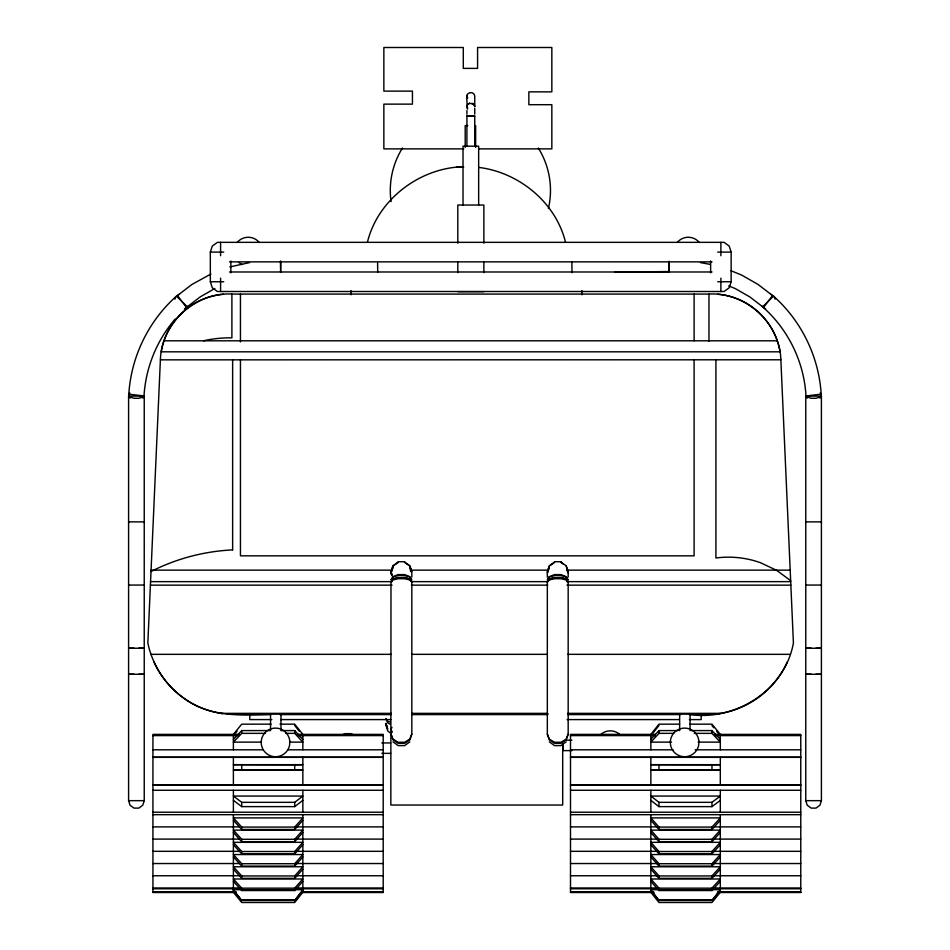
<?xml version="1.0" encoding="UTF-8"?>
<svg xmlns="http://www.w3.org/2000/svg" width="950" height="950" viewBox="0 0 950 950"><rect width="100%" height="100%" fill="white"/><g stroke="black" fill="none" stroke-linecap="round" stroke-linejoin="round"><path stroke-width="1.43" d="M280.808 261.25L280.725 272.139M689.439 714.59C735.906 721.169 784.926 690.151 793.416 642.984L780.876 360.05C780.021 323.095 745.607 291.638 708.724 294.084L232.524 294.084C195.652 291.638 161.239 323.095 160.384 360.05L147.844 642.984C152.534 665.807 166.381 686.47 185.713 699.485C210.484 717.167 242.274 715.421 271.094 714.59M367.412 242.286C377.684 199.987 418.653 168.601 461.7 166.761M129.722 392.671L128.594 396.114L128.594 800.66L130.091 805.256L133.998 808.106L138.831 808.106L142.738 805.256L144.234 800.66L144.234 396.114L128.594 396.114L130.091 398.109M174.883 299.191L175.631 296.887L179.538 294.049M210.33 252.106L212.289 246.074L217.419 242.345L724.054 242.345L729.184 246.074L731.144 252.106L731.144 281.746L729.184 287.779L724.054 291.507L217.419 291.507L212.289 287.779L210.33 281.746L210.33 252.106L223.761 252.106M821.406 800.66L819.909 805.256L816.002 808.106L811.169 808.106L807.262 805.256L805.766 800.66L805.766 396.114L821.406 396.114L821.406 800.66L805.766 800.66M391.78 731.809L390.984 734.101L392.968 739.824L398.181 743.363L404.629 743.363L409.842 739.824L411.825 734.101L411.825 582.006L409.842 579.168L404.629 577.41L398.181 577.564L392.968 579.263L390.984 582.006L390.83 805.042L562.697 805.042L562.697 743.161M560.975 577.564L566.176 579.263L568.171 582.006L566.176 579.975L560.975 578.728L554.527 578.728L549.314 579.975L547.331 582.006L549.314 579.263L554.527 577.564L560.975 577.41L566.176 579.168L568.171 582.006L568.171 734.101L566.176 739.824L560.975 743.363L554.527 743.363L549.314 739.824L547.331 734.101L547.331 582.006L549.314 579.168L554.527 577.41M392.968 567.316L390.984 572.969L391.78 575.237M547.331 577.184L547.331 572.969L549.314 567.316M392.968 567.423L390.984 572.969L391.982 575.747M547.331 572.969L549.314 567.423M474.751 106.471L474.003 104.464L469.633 103.218L467.673 104.464L466.925 106.471C468.932 116.411 465.251 94.834 467.673 94.002L469.633 92.756L472.043 92.756L474.003 94.002L474.751 96.009L474.751 106.471L474.003 104.512L472.043 103.218M466.925 106.471L467.673 104.512L469.633 103.301M411.825 734.101L409.842 739.136L404.629 742.247L398.181 742.247L392.968 739.136L390.984 734.101L391.982 731.583L390.984 729.446L391.982 727.284M568.171 734.101L566.176 739.136L560.975 742.247L554.527 742.247L549.314 739.136L547.331 734.101M142.738 398.109L144.234 396.114M821.406 395.058L819.909 397.053L816.002 398.276L811.169 398.276L807.262 397.053M819.909 398.109L821.406 396.114L820.278 392.671M175.144 319.093C156.691 340.456 145.694 367.793 144.008 395.96L128.82 394.155C131.076 356.82 148.544 320.91 176.534 296.103L186.996 306.589M302.848 892.288L383.206 892.288L302.848 892.216L294.726 902.5L241.739 902.5L233.391 892.288M650.857 734.386L658.979 724.161L679.582 724.161M652.662 733.424L658.979 725.515M294.726 900.505L302.848 889.699L233.391 889.699L241.739 900.505L294.726 900.505L302.848 890.364M294.726 901.17L299.238 895.589M233.391 734.386L241.739 724.161L271.178 724.161M720.314 892.288L711.966 902.5L658.979 902.5L650.857 892.288M235.244 733.424L237.108 731.168M711.966 900.505L720.314 889.699L650.857 889.699L658.979 900.505L711.966 900.505L720.314 890.364M712.892 900.054L714.744 897.821M717.535 894.472L720.314 891.136M294.726 829.457L294.726 827.07L302.848 817.903L233.391 817.903L241.739 827.07L241.739 829.457L294.726 829.457L302.848 820.289M294.726 841.676L294.726 839.289L302.848 830.122L233.391 830.122L241.739 839.289L241.739 841.676L294.726 841.676L302.848 832.509M294.726 853.896L294.726 851.509L302.848 842.329L233.391 842.329L241.739 851.509L241.739 853.896L294.726 853.896L302.848 844.716M294.726 866.115L294.726 863.728L302.848 854.549L233.391 854.549L241.739 863.728L241.739 866.115L294.726 866.115L302.848 856.936M294.726 878.334L294.726 875.947L302.848 866.768L233.391 866.768L241.739 875.947L241.739 878.334L294.726 878.334L302.848 869.155M294.726 890.542L294.726 888.155L302.848 878.988L233.391 878.988L241.739 888.155L241.739 890.542L294.726 890.542L302.848 881.374M711.966 829.457L711.966 827.07L720.314 817.903L650.857 817.903L658.979 827.07L658.979 829.457L711.966 829.457L720.314 820.289M711.966 841.676L711.966 839.289L720.314 830.122L650.857 830.122L658.979 839.289L658.979 841.676L711.966 841.676L720.314 832.509M711.966 853.896L711.966 851.509L720.314 842.329L650.857 842.329L658.979 851.509L658.979 853.896L711.966 853.896L720.314 844.716M711.966 866.115L711.966 863.728L720.314 854.549L650.857 854.549L658.979 863.728L658.979 866.115L711.966 866.115L720.314 856.936M711.966 878.334L711.966 875.947L720.314 866.768L650.857 866.768L658.979 875.947L658.979 878.334L711.966 878.334L720.314 869.155M711.966 890.542L711.966 888.155L720.314 878.988L650.857 878.988L658.979 888.155L658.979 890.542L711.966 890.542L720.314 881.374M650.857 739.361L658.979 730.586L678.122 730.586M658.979 730.586L658.979 733.364L650.857 742.128L671.543 742.128M233.391 739.361L241.739 730.586L269.705 730.586M241.739 730.586L241.739 733.364L233.391 742.128L261.476 742.128M762.636 306.862L773.466 296.103C801.456 320.91 818.924 356.82 821.18 394.155L805.992 395.96C804.104 361.974 788.203 329.317 762.636 306.862L763.004 306.589M294.726 802.334L302.848 796.064L233.391 796.064L241.739 802.334L294.726 802.334L294.726 806.621L241.739 806.621L233.391 800.363M294.726 806.621L302.848 800.363M711.966 802.334L720.314 796.064L650.857 796.064L658.979 802.334L711.966 802.334L711.966 806.621L658.979 806.621L650.857 800.363M711.966 806.621L720.314 800.363M184.371 308.916L188.278 306.078M409.842 741.831L404.629 745.619L398.181 745.619L392.968 741.831M566.176 741.831L560.975 745.619L554.527 745.619L549.314 741.831M398.181 562.056L392.968 565.808L390.984 571.888L391.78 574.322M554.527 562.056L549.314 565.808L547.331 571.888L549.314 566.058L554.527 562.447M160.408 359.848L780.852 359.789M398.181 562.447L392.968 566.058L390.984 571.888L391.78 574.227M214.831 288.527L200.248 296.875L186.509 307.384L177.436 295.581L191.924 284.466L210.912 274.039M151.002 571.556L156.394 568.872A198.158 194.513 0 0 1 232.631 549.908M398.181 577.41L392.968 579.168L390.984 582.006L392.968 579.975L398.181 578.728L404.629 578.728L409.842 579.975L411.825 582.006L409.842 579.263L404.629 577.564M142.738 397.053L138.831 398.276L133.998 398.276L130.091 397.053L128.594 395.058M229.841 266.938L249.565 262.604M203.585 340.801L207.753 339.886A114.926 107.291 0 0 1 231.895 337.856L231.895 294.096M474.751 146.181L474.751 116.114L472.043 115.948L466.925 116.114L466.925 146.181M806.502 395.96L808.64 395.723M294.726 764.821L302.848 764.679L233.391 764.679L294.726 764.821L294.726 770.248L233.391 770.106L302.848 770.106L294.726 770.248M711.966 764.821L720.314 764.679L650.857 764.679L711.966 764.821L711.966 770.248L650.857 770.106L720.314 770.106L711.966 770.248M614.674 272.175L669.121 271.534L669.002 261.808M133.998 648.244L128.594 648.244L144.234 648.244L138.831 648.197M811.169 648.197L805.766 648.244L821.406 648.244L816.002 648.244M133.998 674.239L128.594 674.286L144.234 674.286L138.831 674.239M811.169 674.239L805.766 674.286L821.406 674.286L816.002 674.239M474.751 116.114L466.925 116.114L467.673 116.114M467.816 125.578L465.203 125.578L465.203 147.416M463.719 148.877L383.859 148.877L383.859 104.132L412.442 104.132L412.442 91.117L383.859 91.117L383.859 47.5L463.291 47.5L463.291 68.388L477.577 68.388L477.577 47.5L551.843 47.5L551.843 91.865L528.853 91.865L528.853 104.69L551.843 104.69L551.843 148.877L478.586 148.877M717.713 252.106L731.144 252.106M229.473 261.868L712.013 261.868M229.473 271.985L712.013 271.985M210.33 281.746L223.761 281.746M717.713 281.746L731.144 281.746M457.805 291.674L483.871 291.674M164.101 340.801L777.148 340.801M161.286 351.821L779.974 351.821M128.737 522.488L128.594 521.871L144.234 521.871L144.103 522.488M805.897 522.488L805.766 521.871L821.406 521.871L821.263 522.488M398.181 561.723L404.629 561.723M554.527 561.723L560.975 561.723M151.074 570.143L392.445 570.143M410.222 570.143L548.055 570.143M567.316 570.143L790.186 570.143M150.563 581.638L392.089 581.638M411.362 581.638L547.687 581.638M566.948 581.638L790.697 581.638M128.594 585.058L144.234 585.058M805.766 585.058L821.406 585.058M150.409 585.153L392.053 585.153M411.326 585.153L547.722 585.153M566.996 585.153L790.851 585.153M151.026 654.336L391.281 654.336M412.051 654.336L547.01 654.336M567.768 654.336L790.222 654.336M220.911 713.355L391.341 713.355M412.086 713.355L546.951 713.355M567.696 713.355L720.349 713.355M227.157 714.103L391.447 714.103M412.169 714.103L548.328 714.103M567.577 714.103L714.103 714.103M280.001 714.59L391.258 714.59M412.027 714.59L547.034 714.59M567.791 714.59L680.544 714.59M271.831 719.589L249.791 719.589L249.791 713.699M280.642 719.589L390.83 719.589M567.114 719.589L679.096 719.589M689.403 719.589L701.195 719.589L701.195 713.699M280.001 724.161L294.726 724.161L302.848 734.386M689.89 724.161L711.966 724.161L720.314 734.386M281.473 730.586L294.726 730.586L302.848 739.361M691.363 730.586L711.966 730.586L720.314 739.361M241.739 733.364L265.288 733.364M285.891 733.364L294.726 733.364L302.848 742.128L289.548 742.128M658.979 733.364L673.704 733.364M694.307 733.364L711.966 733.364L720.314 742.128L698.143 742.128M239.305 734.386L152.938 734.386L152.938 892.525L233.391 892.525L233.391 888.784M296.934 734.386L383.206 734.386L383.206 892.525L302.848 892.525L302.848 888.784M655.298 734.386L570.499 734.386L570.499 892.525L650.857 892.525L650.857 888.784M714.4 734.386L800.767 734.386L800.767 892.525L720.314 892.525L720.314 888.784M152.938 735.597L237.833 735.597M298.419 735.597L383.206 735.597M570.499 735.597L655.298 735.597M715.884 735.597L800.767 735.597M566.01 740.181L571.924 740.181M381.853 742.936L390.711 742.936M152.938 749.811L262.948 749.811M288.064 749.811L383.206 749.811M570.499 749.811L673.028 749.811M695.186 749.811L800.767 749.811M571.924 750.607L563.065 750.607L563.065 743.779M381.853 753.35L390.711 753.35M152.938 757.221L383.206 757.221M570.499 757.221L800.767 757.221M152.938 757.34L383.206 757.34M570.499 757.34L800.767 757.34M152.938 784.985L383.206 784.985M570.499 784.985L800.767 784.985M152.938 785.104L383.206 785.104M570.499 785.104L800.767 785.104M152.938 790.269L383.206 790.269M570.499 790.269L800.767 790.269M128.594 800.66L144.234 800.66M152.938 812.214L383.206 812.214M570.499 812.214L800.767 812.214M152.938 814.672L383.206 814.672M570.499 814.672L800.767 814.672M152.938 826.892L239.305 826.892M296.934 826.892L383.206 826.892M570.499 826.892L656.771 826.892M714.4 826.892L800.767 826.892M241.739 827.07L294.726 827.07M658.979 827.07L711.966 827.07M152.938 839.099L239.305 839.099M295.462 839.099L383.206 839.099M570.499 839.099L656.771 839.099M714.4 839.099L800.767 839.099M241.739 839.289L294.726 839.289M658.979 839.289L711.966 839.289M152.938 851.319L239.305 851.319M241.739 851.509L294.726 851.509M295.462 851.319L383.206 851.319M570.499 851.319L658.243 851.319M658.979 851.509L711.966 851.509M714.4 851.319L800.767 851.319M152.938 863.538L239.305 863.538M295.462 863.538L383.206 863.538M570.499 863.538L658.243 863.538M712.928 863.538L800.767 863.538M241.739 863.728L294.726 863.728M658.979 863.728L711.966 863.728M152.938 875.758L240.777 875.758M295.462 875.758L383.206 875.758M570.499 875.758L658.243 875.758M712.928 875.758L800.767 875.758M241.739 875.947L294.726 875.947M658.979 875.947L711.966 875.947M152.938 887.977L240.777 887.977M295.462 887.977L383.206 887.977M570.499 887.977L658.243 887.977M712.928 887.977L800.767 887.977M241.739 888.155L294.726 888.155M658.979 888.155L711.966 888.155M152.938 888.784L242.262 888.784M295.462 888.784L383.206 888.784M570.499 888.784L658.243 888.784M711.443 888.784L800.767 888.784M241.739 899.828L294.726 899.828M658.979 899.828L711.966 899.828M456.926 166.761L463.742 167.01M141.36 395.723L143.498 395.96M700.435 262.604L710.374 264.397M478.8 167.414C519.056 172.354 555.833 202.481 565.523 242.286M390.414 722.095L387.814 721.288L385.819 718.687L387.814 722.986L390.414 724.316M731.061 270.762L741.76 275.12L758.076 284.466L772.599 295.581L763.491 307.384L749.752 296.875L735.169 288.527L728.686 285.891M560.975 562.447L563.053 563.896M404.629 562.447L409.842 566.058L411.825 571.888L409.842 565.808L404.629 562.056M560.975 562.056L566.176 565.808L568.171 571.888L566.176 566.058M770.462 294.049L774.369 296.887L775.117 299.191M761.722 306.078L765.629 308.916M390.937 733.352L387.814 731.072L385.819 724.933M790.649 580.664L776.649 570.344L760.475 562.709A93.634 91.913 0 0 0 715.92 557.994L715.92 359.789M233.391 820.289L241.739 829.457M233.391 832.509L241.739 841.676M233.391 844.716L241.739 853.896M233.391 856.936L241.739 866.115M233.391 869.155L241.739 878.334M233.391 881.374L241.739 890.542M650.857 820.289L658.979 829.457M650.857 832.509L658.979 841.676M650.857 844.716L658.979 853.896M650.857 856.936L658.979 866.115M650.857 869.155L658.979 878.334M650.857 881.374L658.979 890.542M233.391 891.136L236.17 894.472M233.391 890.364L241.739 900.505M711.966 725.515L713.818 727.771M716.597 731.168L718.461 733.424M652.662 893.368L654.467 895.589M656.272 897.821L658.077 900.054M650.857 890.364L658.979 900.505M294.726 725.515L299.238 731.168M805.766 396.114L807.262 398.109M387.315 727.118L385.819 723.342L387.814 729.066M466.925 96.009L467.673 98.028M566.675 568.812L568.171 572.969L568.171 577.066M409.842 567.423L411.825 572.969L411.825 577.066M566.58 568.444L568.171 572.969M409.842 567.316L411.433 571.841M669.275 272.139L669.192 261.25M571.995 272.674L571.864 261.796M377.708 272.127L377.601 262.936M280.547 269.824L280.571 272.127M280.523 268.672L280.452 261.238M720.884 242.345L720.884 255.728M720.884 278.124L720.884 291.507M720.314 735.597L720.314 749.811M720.314 757.34L720.314 785.104M720.314 790.269L720.314 812.214M720.314 814.672L720.314 887.977M711.966 730.586L711.966 733.364M710.624 261.001L710.624 272.852M708.973 294.096L708.973 341.359M694.106 294.084L694.106 340.801M694.106 359.789L694.106 555.833L240.445 555.833L240.445 359.789M690.08 714.388L690.08 730.633M679.654 714.388L679.654 730.633M658.979 764.821L658.979 770.248M658.979 802.334L658.979 806.621M650.857 735.597L650.857 749.811M650.857 757.34L650.857 785.104M650.857 790.269L650.857 812.214M650.857 814.672L650.857 887.977M581.934 290.605L581.934 294.797M483.871 243.212L483.871 205.034L457.805 205.034L457.805 243.212M483.871 262.295L483.871 272.579M478.657 205.034L478.657 146.181L463.018 146.181L463.018 205.034M475.653 125.578L475.653 147.416M474.751 108.217L474.751 114.166M466.925 110.509L466.925 114.166M457.805 262.295L457.805 272.579M351.001 290.605L351.001 294.797M302.848 735.597L302.848 749.811M302.848 757.34L302.848 785.104M302.848 790.269L302.848 812.214M302.848 814.672L302.848 887.977M294.726 730.586L294.726 733.364M280.974 714.388L280.974 730.633M270.548 714.388L270.548 730.633M241.739 764.821L241.739 770.248M241.739 802.334L241.739 806.621M240.445 294.084L240.445 341.929M233.391 735.597L233.391 749.811M233.391 757.34L233.391 785.104M233.391 790.269L233.391 812.214M233.391 814.672L233.391 887.977M232.631 359.789L232.631 549.884M230.85 261.001L230.85 272.852M220.59 242.345L220.59 255.728M220.59 278.124L220.59 291.507M242.167 264.551A14.321 14.321 0 0 1 239.02 262.544M237.274 242.357A14.321 14.321 0 0 1 259.219 242.381M601.089 734.196A14.321 14.321 0 0 1 620.433 735.027M677.314 242.357A14.321 14.321 0 0 1 699.259 242.381M222.609 713.699A89.514 89.514 0 0 1 153.947 661.913M717.773 294.274A69.089 69.089 0 0 1 779.891 351.061M161.369 351.061A69.089 69.089 0 0 1 223.487 294.274M787.301 661.913A89.514 89.514 0 0 1 718.651 713.699M391.079 201.614A80.097 80.097 0 0 1 402.456 148.034M538.317 148.034A80.097 80.097 0 0 1 548.423 208.501M343.009 734.445A14.321 14.321 0 0 1 353.958 734.932M289.798 741.19L289.631 744.919A14.321 14.321 0 0 1 267.306 754.146A14.321 14.321 0 0 1 268.375 730.016A14.321 14.321 0 0 1 289.798 741.19M698.903 741.19L698.737 744.919A14.321 14.321 0 0 1 676.412 754.146A14.321 14.321 0 0 1 677.481 730.016A14.321 14.321 0 0 1 698.903 741.19M392.968 576.662L390.984 580.011L392.968 577.173L398.181 575.415L404.629 575.415L409.842 577.173L411.825 580.011L409.842 576.662L404.629 574.607L398.181 574.607L392.968 576.662M549.314 576.662L547.331 580.011L549.314 577.173L554.527 575.415L560.975 575.415L566.176 577.173L568.171 580.011L566.176 576.662L560.975 574.607L554.527 574.607L549.314 576.662M236.348 892.216L152.938 892.216L236.348 892.288M653.814 892.216L570.499 892.216L653.814 892.288M800.767 892.216L717.357 892.216L800.767 892.288"/></g></svg>
